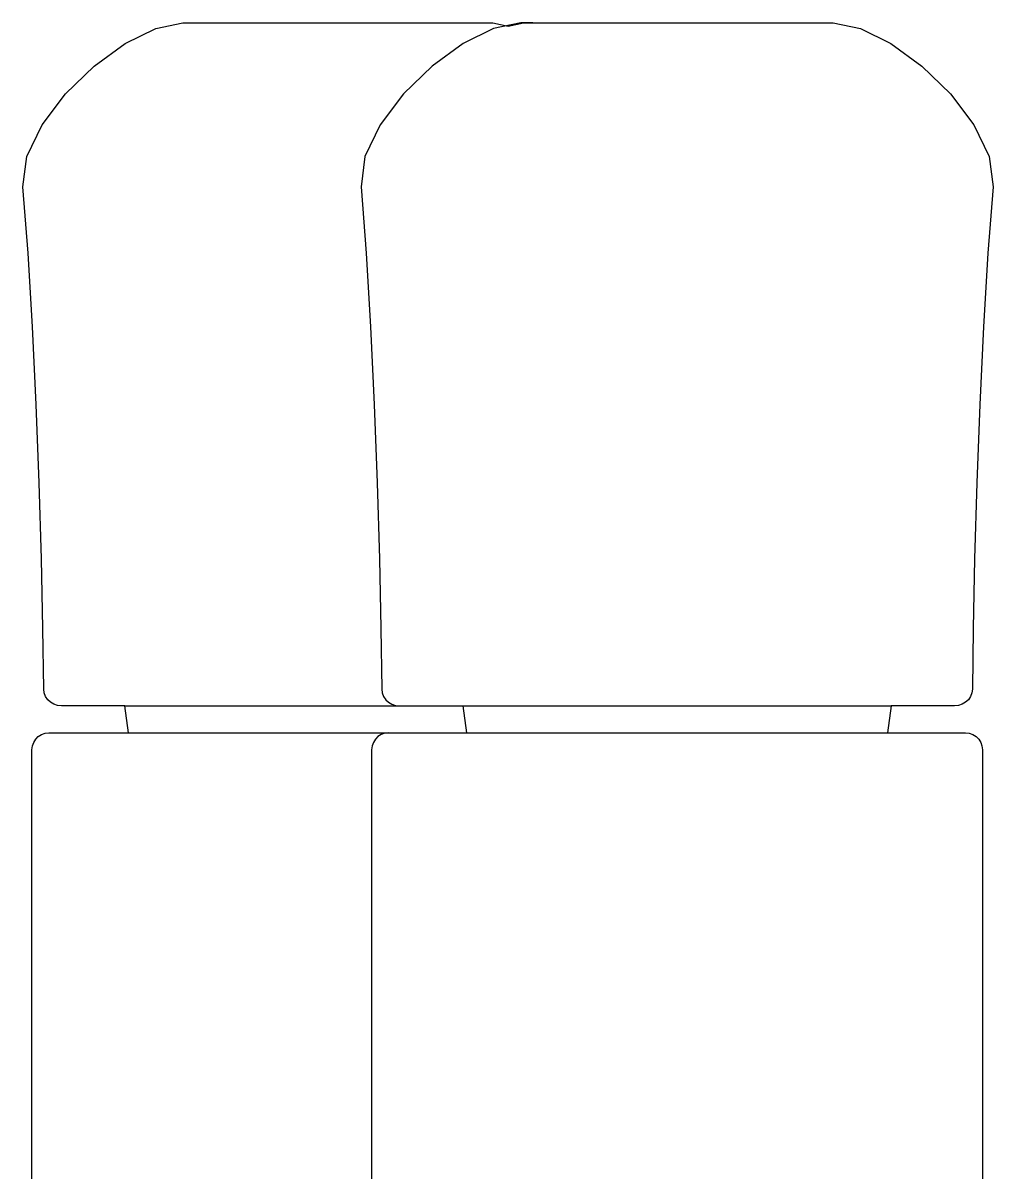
# Model space of a CAD drawing. Header units: millimetres. Extents: x 112 to 8820, y -2365 to 5002.
# Drawn here: x 1324.94 to 1362.43, y -265.69 to -221.29 of the extents above; entities that cross this region are included whole.
import ezdxf

# ---------------------------------------------------------------- set-up
doc = ezdxf.new("R2010")
doc.units = ezdxf.units.MM

# ---------------------------------------------------------------- blocks, each defined once
blk = doc.blocks.new('2097-30_el')
at = {"extrusion": (-8.95348e-20, -0.001462, 0.999999)}
for p, q in [((-30.342, 44.2518, 0.0647), (-30.2372, 44.2731, 0.0647)), ((-30.2372, 44.2731, 0.0647), (-30.2073, 44.2731, 0.0647)), ((-30.2073, 44.2731, 0.0647), (-30.1416, 44.2731, 0.0647)), ((-30.1416, 44.2731, 0.0647), (-30.0443, 44.2731, 0.0647)), ((-30.0443, 44.2731, 0.0647), (-29.9216, 44.2731, 0.0647)), ((-29.9216, 44.2731, 0.0647), (-29.781, 44.2731, 0.0647)), ((-29.781, 44.2731, 0.0647), (-29.6315, 44.2731, 0.0647)), ((-29.6315, 44.2731, 0.0647), (-29.4825, 44.2731, 0.0647)), ((-29.4825, 44.2731, 0.0647), (-29.3433, 44.2731, 0.0647)), ((-29.3433, 44.2731, 0.0647), (-29.2227, 44.2731, 0.0647)), ((-29.2227, 44.2731, 0.0647), (-29.1281, 44.2731, 0.0647)), ((-29.1281, 44.2731, 0.0647), (-29.0657, 44.2731, 0.0647)), ((-29.0657, 44.2731, 0.0647), (-29.0393, 44.2731, 0.0647)), ((-29.0393, 44.2731, 0.0647), (-28.9801, 44.261, 0.0647)), ((-28.9801, 44.261, 0.0647), (-28.9208, 44.2731, 0.0647)), ((-28.9208, 44.2731, 0.0647), (-28.9069, 44.2731, 0.0647)), ((-28.9069, 44.2731, 0.0647), (-28.8561, 44.2731, 0.0647)), ((-28.8561, 44.2731, 0.0647), (-28.7717, 44.2731, 0.0647)), ((-28.7717, 44.2731, 0.0647), (-28.659, 44.2731, 0.0647)), ((-28.659, 44.2731, 0.0647), (-28.5251, 44.2731, 0.0647)), ((-28.5251, 44.2731, 0.0647), (-28.3783, 44.2731, 0.0647)), ((-28.3783, 44.2731, 0.0647), (-28.2279, 44.2731, 0.0647)), ((-28.2279, 44.2731, 0.0647), (-28.0834, 44.2731, 0.0647)), ((-28.0834, 44.2731, 0.0647), (-27.9538, 44.2731, 0.0647)), ((-27.9538, 44.2731, 0.0647), (-27.8472, 44.2731, 0.0647)), ((-27.8472, 44.2731, 0.0647), (-27.7704, 44.2731, 0.0647)), ((-27.7704, 44.2731, 0.0647), (-27.7283, 44.2731, 0.0647)), ((-27.7283, 44.2731, 0.0647), (-27.7233, 44.2731, 0.0647)), ((-27.7233, 44.2731, 0.0647), (-27.6187, 44.2518, 0.0647)), ((-30.4602, 44.1935, 0.0646), (-30.342, 44.2518, 0.0647)), ((-27.6187, 44.2518, 0.0647), (-27.5006, 44.1935, 0.0646)), ((-30.5805, 44.1065, 0.0645), (-30.4602, 44.1935, 0.0646)), ((-27.5006, 44.1935, 0.0646), (-27.3806, 44.1065, 0.0645)), ((-30.6915, 43.9993, 0.0643), (-30.5805, 44.1065, 0.0645)), ((-27.3806, 44.1065, 0.0645), (-27.2698, 43.9993, 0.0643)), ((-30.7818, 43.8801, 0.0642), (-30.6915, 43.9993, 0.0643)), ((-27.2698, 43.9993, 0.0643), (-27.1795, 43.8801, 0.0642)), ((-30.8403, 43.7574, 0.064), (-30.7818, 43.8801, 0.0642)), ((-27.1795, 43.8801, 0.0642), (-27.1211, 43.7574, 0.064)), ((-30.8555, 43.6396, 0.0638), (-30.8403, 43.7574, 0.064)), ((-27.1211, 43.7574, 0.064), (-27.1059, 43.6396, 0.0638)), ((-30.8355, 43.3838, 0.0634), (-30.8555, 43.6396, 0.0638)), ((-27.1059, 43.6396, 0.0638), (-27.1259, 43.3838, 0.0634)), ((-30.8184, 43.0994, 0.063), (-30.8355, 43.3838, 0.0634)), ((-27.1259, 43.3838, 0.0634), (-27.143, 43.0994, 0.063)), ((-30.8042, 42.7991, 0.0626), (-30.8184, 43.0994, 0.063)), ((-27.143, 43.0994, 0.063), (-27.1572, 42.7991, 0.0626)), ((-30.7928, 42.4961, 0.0621), (-30.8042, 42.7991, 0.0626)), ((-27.1572, 42.7991, 0.0626), (-27.1685, 42.4961, 0.0621)), ((-30.7843, 42.2031, 0.0617), (-30.7928, 42.4961, 0.0621)), ((-27.1685, 42.4961, 0.0621), (-27.1771, 42.2031, 0.0617)), ((-30.7785, 41.9332, 0.0613), (-30.7843, 42.2031, 0.0617)), ((-27.1771, 42.2031, 0.0617), (-27.1829, 41.9332, 0.0613)), ((-30.7754, 41.6992, 0.061), (-30.7785, 41.9332, 0.0613)), ((-27.1829, 41.9332, 0.0613), (-27.1859, 41.6992, 0.061)), ((-30.7735, 41.6841, 0.061), (-30.7754, 41.6992, 0.061)), ((-27.1859, 41.6992, 0.061), (-27.1879, 41.6841, 0.061)), ((-30.7682, 41.6702, 0.0609), (-30.7735, 41.6841, 0.061)), ((-30.76, 41.6581, 0.0609), (-30.7682, 41.6702, 0.0609)), ((-30.7493, 41.6481, 0.0609), (-30.76, 41.6581, 0.0609)), ((-30.7365, 41.6406, 0.0609), (-30.7493, 41.6481, 0.0609)), ((-27.212, 41.6481, 0.0609), (-27.2247, 41.6406, 0.0609)), ((-27.2013, 41.6581, 0.0609), (-27.212, 41.6481, 0.0609)), ((-27.1932, 41.6702, 0.0609), (-27.2013, 41.6581, 0.0609)), ((-27.1879, 41.6841, 0.061), (-27.1932, 41.6702, 0.0609)), ((-30.7222, 41.636, 0.0609), (-30.7365, 41.6406, 0.0609)), ((-30.7066, 41.6347, 0.0609), (-30.7222, 41.636, 0.0609)), ((-30.6531, 41.6347, 0.0609), (-30.7066, 41.6347, 0.0609)), ((-30.5359, 41.6347, 0.0609), (-30.6531, 41.6347, 0.0609)), ((-30.4613, 41.6347, 0.0609), (-30.5359, 41.6347, 0.0609)), ((-30.447, 41.5302, 0.0607), (-30.4613, 41.6347, 0.0609)), ((-27.4995, 41.6347, 0.0609), (-27.5138, 41.5302, 0.0607)), ((-27.4757, 41.6347, 0.0609), (-27.4995, 41.6347, 0.0609)), ((-27.3388, 41.6347, 0.0609), (-27.4757, 41.6347, 0.0609)), ((-27.2635, 41.6347, 0.0609), (-27.3388, 41.6347, 0.0609)), ((-27.2547, 41.6347, 0.0609), (-27.2635, 41.6347, 0.0609)), ((-27.2391, 41.636, 0.0609), (-27.2547, 41.6347, 0.0609)), ((-27.2247, 41.6406, 0.0609), (-27.2391, 41.636, 0.0609))]:
    blk.add_line(p, q, dxfattribs=at)
at = {"extrusion": (8.95348e-20, -0.001462, 0.999999)}
for p, q in [((-28.9316, 44.2731, 0.0647), (-29.0362, 44.2518, 0.0647)), ((-28.9266, 44.2731, 0.0647), (-28.9316, 44.2731, 0.0647)), ((-28.8844, 44.2731, 0.0647), (-28.9266, 44.2731, 0.0647)), ((-29.0362, 44.2518, 0.0647), (-29.1542, 44.1935, 0.0646)), ((-29.1542, 44.1935, 0.0646), (-29.2743, 44.1065, 0.0645)), ((-29.2743, 44.1065, 0.0645), (-29.3851, 43.9993, 0.0643)), ((-29.3851, 43.9993, 0.0643), (-29.4754, 43.8801, 0.0642)), ((-29.4754, 43.8801, 0.0642), (-29.5337, 43.7574, 0.064)), ((-29.5337, 43.7574, 0.064), (-29.5489, 43.6396, 0.0638)), ((-29.5489, 43.6396, 0.0638), (-29.529, 43.3838, 0.0634)), ((-29.529, 43.3838, 0.0634), (-29.5119, 43.0994, 0.063)), ((-29.5119, 43.0994, 0.063), (-29.4977, 42.7991, 0.0626)), ((-29.4977, 42.7991, 0.0626), (-29.4863, 42.4961, 0.0621)), ((-29.4863, 42.4961, 0.0621), (-29.4778, 42.2031, 0.0617)), ((-29.4778, 42.2031, 0.0617), (-29.472, 41.9332, 0.0613)), ((-29.472, 41.9332, 0.0613), (-29.4689, 41.6992, 0.061)), ((-29.4689, 41.6992, 0.061), (-29.467, 41.6841, 0.061)), ((-29.467, 41.6841, 0.061), (-29.4617, 41.6702, 0.0609)), ((-29.4617, 41.6702, 0.0609), (-29.4535, 41.6581, 0.0609)), ((-29.4535, 41.6581, 0.0609), (-29.4429, 41.6481, 0.0609)), ((-29.4429, 41.6481, 0.0609), (-29.4301, 41.6406, 0.0609)), ((-29.4301, 41.6406, 0.0609), (-29.4158, 41.636, 0.0609)), ((-29.4158, 41.636, 0.0609), (-29.4002, 41.6347, 0.0609)), ((-29.4002, 41.6347, 0.0609), (-29.3914, 41.6347, 0.0609)), ((-29.3914, 41.6347, 0.0609), (-29.3161, 41.6347, 0.0609)), ((-29.3161, 41.6347, 0.0609), (-29.1791, 41.6347, 0.0609)), ((-29.1791, 41.6347, 0.0609), (-29.1553, 41.6347, 0.0609)), ((-29.1553, 41.6347, 0.0609), (-29.1411, 41.5302, 0.0607))]:
    blk.add_line(p, q, dxfattribs=at)
blk.add_line((-30.4613, 41.6347, 0.0609), (-27.4995, 41.6347, 0.0609))
at = {"extrusion": (-1.84531e-18, -0.001462, 0.999999)}
for p, q in [((-30.8064, 41.5056, 0.0607), (-30.7962, 41.5158, 0.0607)), ((-30.7962, 41.5158, 0.0607), (-30.784, 41.5235, 0.0607)), ((-30.784, 41.5235, 0.0607), (-30.7702, 41.5285, 0.0607)), ((-30.7702, 41.5285, 0.0607), (-30.7552, 41.5302, 0.0607)), ((-30.7552, 41.5302, 0.0607), (-30.7336, 41.5302, 0.0607)), ((-30.7336, 41.5302, 0.0607), (-30.6644, 41.5302, 0.0607)), ((-30.6644, 41.5302, 0.0607), (-30.5506, 41.5302, 0.0607)), ((-30.5506, 41.5302, 0.0607), (-30.3971, 41.5302, 0.0607)), ((-30.3971, 41.5302, 0.0607), (-30.2107, 41.5302, 0.0607)), ((-30.2107, 41.5302, 0.0607), (-29.9995, 41.5302, 0.0607)), ((-29.9995, 41.5302, 0.0607), (-29.7727, 41.5302, 0.0607)), ((-29.7727, 41.5302, 0.0607), (-29.5402, 41.5302, 0.0607)), ((-29.5402, 41.5302, 0.0607), (-29.4364, 41.5302, 0.0607)), ((-29.4364, 41.5302, 0.0607), (-29.4149, 41.5302, 0.0607)), ((-29.4149, 41.5302, 0.0607), (-29.3457, 41.5302, 0.0607)), ((-29.3457, 41.5302, 0.0607), (-29.2319, 41.5302, 0.0607)), ((-29.2319, 41.5302, 0.0607), (-29.0784, 41.5302, 0.0607)), ((-29.0784, 41.5302, 0.0607), (-28.892, 41.5302, 0.0607)), ((-28.892, 41.5302, 0.0607), (-28.6807, 41.5302, 0.0607)), ((-28.6807, 41.5302, 0.0607), (-28.454, 41.5302, 0.0607)), ((-28.454, 41.5302, 0.0607), (-28.2215, 41.5302, 0.0607)), ((-28.2215, 41.5302, 0.0607), (-27.9936, 41.5302, 0.0607)), ((-27.9936, 41.5302, 0.0607), (-27.7801, 41.5302, 0.0607)), ((-27.7801, 41.5302, 0.0607), (-27.5904, 41.5302, 0.0607)), ((-27.5904, 41.5302, 0.0607), (-27.4328, 41.5302, 0.0607)), ((-27.4328, 41.5302, 0.0607), (-27.3142, 41.5302, 0.0607)), ((-27.3142, 41.5302, 0.0607), (-27.2397, 41.5302, 0.0607)), ((-27.2397, 41.5302, 0.0607), (-27.2126, 41.5302, 0.0607)), ((-27.2126, 41.5302, 0.0607), (-27.1976, 41.5285, 0.0607)), ((-27.1976, 41.5285, 0.0607), (-27.1838, 41.5235, 0.0607)), ((-27.1838, 41.5235, 0.0607), (-27.1716, 41.5158, 0.0607)), ((-27.1716, 41.5158, 0.0607), (-27.1614, 41.5056, 0.0607)), ((-30.8208, 41.4645, 0.0606), (-30.8191, 41.4796, 0.0607)), ((-30.8191, 41.4796, 0.0607), (-30.8141, 41.4934, 0.0607)), ((-30.8141, 41.4934, 0.0607), (-30.8064, 41.5056, 0.0607)), ((-27.1614, 41.5056, 0.0607), (-27.1536, 41.4934, 0.0607)), ((-27.1536, 41.4934, 0.0607), (-27.1487, 41.4796, 0.0607)), ((-27.1487, 41.4796, 0.0607), (-27.147, 41.4645, 0.0606)), ((-30.8208, 39.7322, 0.0581), (-30.8208, 41.4645, 0.0606)), ((-27.147, 41.4645, 0.0606), (-27.147, 39.7322, 0.0581))]:
    blk.add_line(p, q, dxfattribs=at)
at = {"extrusion": (1.84531e-18, -0.001462, 0.999999)}
for p, q in [((-29.4833, 41.5158, 0.0607), (-29.4935, 41.5056, 0.0607)), ((-29.4711, 41.5235, 0.0607), (-29.4833, 41.5158, 0.0607)), ((-29.4573, 41.5285, 0.0607), (-29.4711, 41.5235, 0.0607)), ((-29.4422, 41.5302, 0.0607), (-29.4573, 41.5285, 0.0607)), ((-29.5062, 41.4796, 0.0607), (-29.5079, 41.4645, 0.0606)), ((-29.5012, 41.4934, 0.0607), (-29.5062, 41.4796, 0.0607)), ((-29.4935, 41.5056, 0.0607), (-29.5012, 41.4934, 0.0607)), ((-29.5079, 41.4645, 0.0606), (-29.5079, 39.7322, 0.0581))]:
    blk.add_line(p, q, dxfattribs=at)

msp = doc.modelspace()

# ---------------------------------------------------------------- block references
at = {"color": 0, "xscale": 10, "yscale": 10, "zscale": 10}
msp.add_blockref('2097-30_el', (1633.492, -664.017, -1.517), dxfattribs=at)

doc.saveas('drawing.dxf')
